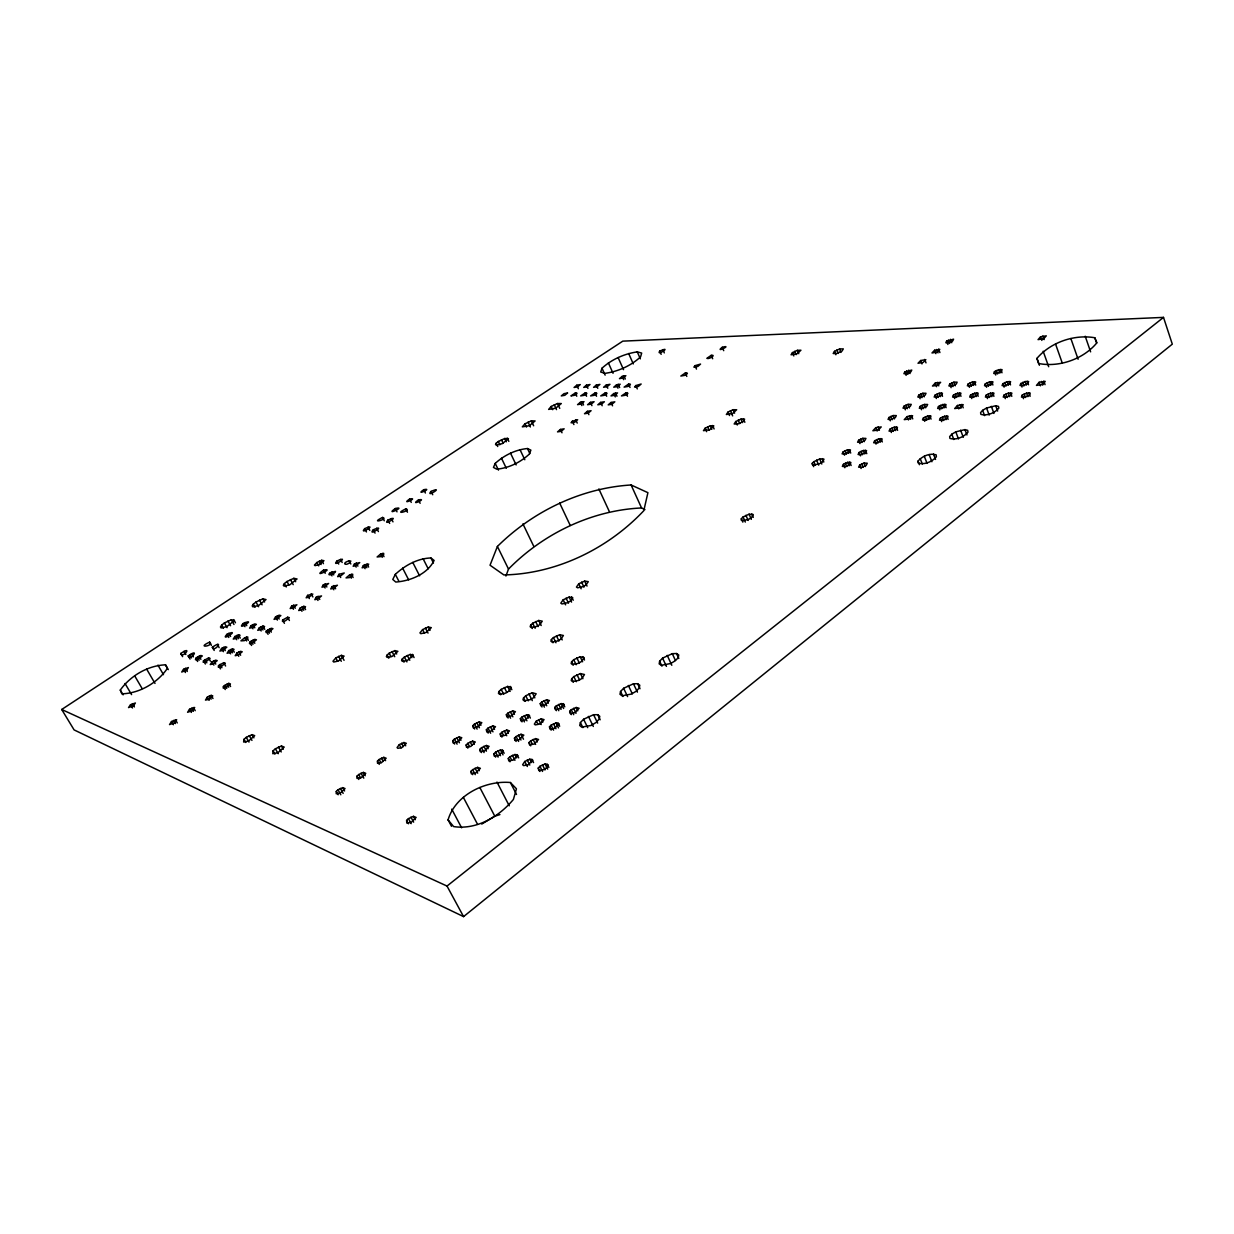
<?xml version="1.0" encoding="UTF-8"?>
<svg xmlns="http://www.w3.org/2000/svg" width="1234" height="1234" viewBox="0 0 1234 1234"><rect width="100%" height="100%" fill="white"/><g stroke="black" fill="none" stroke-linecap="round" stroke-linejoin="round"><path stroke-width="1.5" d="M812.281 463.305L812.265 464.555L813.808 465.095L819.684 463.645L822.415 462.056L824.004 459.171L819.731 458.986L813.869 461.67L812.281 463.305L813.684 466.668M741.372 518.696L741.218 520.085L742.698 520.733L748.606 519.344L751.444 517.694L753.28 514.563L749.1 514.192L743.084 516.953L741.372 518.696L742.853 522.121M659.635 661.223L659.172 663.861L661.331 665.311L670.694 663.506L675.368 660.714L678.299 657.583L678.715 654.961L676.51 653.526L672.299 653.681L662.581 658.108L659.635 661.223L661.964 666.19M620.548 691.487L619.977 694.248L622.044 695.806L631.422 694.063L636.189 691.225L639.227 687.986L639.767 685.24L637.639 683.713L633.458 683.79L623.617 688.279L620.548 691.487L622.954 696.5M580.412 722.569L579.718 725.453L581.692 727.135L591.071 725.469L595.929 722.569L599.107 719.221L599.755 716.337L597.719 714.702L593.569 714.717L583.589 719.252L580.412 722.569L582.895 727.613M569.676 711.339L570.278 713.53L574.828 712.697L579.132 708.254L576.139 707.483L571.249 709.72L569.676 711.339L571.296 714.64M571.712 678.731L571.234 680.566L572.53 681.584L578.7 680.397L581.908 678.484L584.484 674.52L580.443 673.579L573.825 676.587L571.712 678.731L573.378 682.155M571.62 661.779L571.157 663.537L572.422 664.509L578.468 663.306L581.615 661.439L584.145 657.599L580.181 656.75L573.702 659.696L571.62 661.779L573.255 665.141M538.255 768.057L538.795 770.54L543.531 769.754L546.03 768.242L548.112 764.941L545.073 763.969L539.937 766.299L538.255 768.057L539.983 771.481M549.485 726.826L550.04 729.093L554.606 728.276L558.987 723.756L556.025 722.939L551.089 725.191L549.485 726.826L551.151 730.158M554.791 707.39L555.331 709.565L559.82 708.732L564.108 704.352L561.192 703.596L556.349 705.802L554.791 707.39L556.411 710.661M529.047 742.544L529.525 744.858L534.091 744.056L538.564 739.474L535.633 738.611L530.682 740.863L529.047 742.544L530.728 745.86M540.276 703.55L540.77 705.678L545.181 704.861L549.454 700.542L546.6 699.801L541.834 701.976L540.276 703.55L541.988 706.989M551.413 639.536L550.919 641.186L552.107 642.081L557.891 640.878L560.93 639.104L563.414 635.479L559.665 634.723L553.434 637.562L551.413 639.536L553.002 642.775M508.315 758.463L508.747 760.838L513.313 760.067L517.864 755.393L514.964 754.483L509.981 756.766L508.315 758.463L510.012 761.794M514.47 738.148L514.917 740.431L519.391 739.629L523.848 735.125L520.995 734.276L516.105 736.513L514.47 738.148L516.136 741.449M520.393 718.62L520.856 720.795L525.252 719.993L529.602 715.612L526.795 714.825L521.997 717.016L520.393 718.62L522.028 721.859M523.555 697.92L522.985 699.786L524.188 700.835L530.234 699.693L533.443 697.781L536.173 693.77L532.301 692.768L525.73 695.775L523.555 697.92L525.252 701.313M493.909 753.835L494.294 756.18L498.783 755.409L503.318 750.812L500.495 749.933L495.574 752.169L493.909 753.835L495.605 757.136M500.264 733.875L500.665 736.112L505.076 735.325L509.503 730.883L506.727 730.05L501.883 732.256L500.264 733.875L501.929 737.13M506.387 714.656L506.788 716.8L511.123 715.998L515.457 711.679L512.712 710.923L507.976 713.082L506.387 714.656L508.115 718.065M530.682 625.129L530.173 626.702L531.283 627.551L536.852 626.363L539.798 624.635L542.281 621.165L538.718 620.471L532.672 623.247L530.682 625.129L532.348 628.507M479.872 749.346L480.211 751.629L484.607 750.858L489.127 746.339L486.381 745.475L481.522 747.696L479.872 749.346L481.553 752.601M486.412 729.71L486.767 731.901L491.101 731.114L495.513 726.733L492.798 725.931L488.032 728.106L486.412 729.71L488.17 733.119M499.045 691.472L498.443 693.277L499.569 694.295L505.446 693.153L508.609 691.302L511.339 687.384L507.637 686.428L501.205 689.374L499.045 691.472L500.726 694.788M470.972 771.343L471.295 773.749L475.769 772.993L480.396 768.319L477.62 767.378L472.668 769.646L470.972 771.343L472.699 774.659M448.081 819.854C455.361 794.866 485.533 780.289 510.367 782.51L516.46 788.804L513.406 799.431C499.122 816.646 476.586 830.096 453.603 826.579L448.081 819.854L451.521 826.302M602.022 368.195L600.711 372.02L604.907 373.362C618.033 371.527 630.836 365.881 640.585 356.857L641.68 353.078L637.284 351.875C624.327 353.788 611.725 359.341 602.022 368.195L605.138 375.136M466.174 744.95L466.467 747.202L470.802 746.431L475.306 741.989L472.622 741.14L467.825 743.331L466.174 744.95L467.856 748.174M472.9 725.638L473.208 727.798L477.465 727.011L481.862 722.692L479.208 721.921L474.504 724.065L472.9 725.638L474.643 729.016M452.816 740.662L453.079 742.883L457.336 742.112L461.809 737.731L459.202 736.914L454.451 739.073L452.816 740.662L454.59 744.056M505.925 576.047L508.501 569.059C543.376 533.582 591.626 510.259 641.557 507.961L644.95 509.611M406.618 820.425L406.773 823.032L411.246 822.338L416.151 817.432L413.483 816.337L408.423 818.636L406.618 820.425L408.439 823.772M497.41 546.446L490.037 565.218L503.888 574.936C556.503 573.841 607.884 548.744 643.793 510.706L647.912 492.674L631.098 484.977C581.044 488.047 532.887 511.323 497.41 546.446L508.501 569.059M377.465 761.069L377.511 763.291L381.584 762.566L386.18 758.216L383.789 757.352L379.147 759.481L377.465 761.069L379.254 764.386M357.012 776.14L357.012 778.438L361.084 777.728L365.758 773.302L363.398 772.407L358.724 774.536L357.012 776.14L358.832 779.472M495.22 463.398L493.461 467.424L496.716 469.167C508.855 468.087 520.409 462.349 529.293 454.127L530.882 450.148L527.458 448.528C515.473 449.685 504.074 455.331 495.22 463.398L498.474 470.139M402.315 658.941L401.605 660.529L402.469 661.393L407.606 660.298L413.267 655.192L410.197 654.421L404.382 657.074L402.315 658.941L404.012 662.18M496.161 443.253L495.544 444.61L496.67 445.166L502.516 443.53L508.423 438.656L504.737 438.517L498.32 441.479L496.161 443.253L497.718 446.523M336.296 791.426L336.234 793.755L340.306 793.076L345.057 788.572L342.743 787.631L338.039 789.775L336.296 791.426L338.147 794.758M387.121 655.053L386.396 656.596L387.214 657.444L392.242 656.365L397.872 651.336L394.895 650.596L389.173 653.218L387.121 655.053L388.803 658.231M395.327 574.35L392.782 579.456L395.775 582.047C410.32 580.983 427.442 574.103 434.106 560.437L430.897 557.969C417.493 558.416 404.983 565.388 395.327 574.35L398.783 581.06M273.084 750.827L272.791 753.696L277.897 752.725L284.221 747.094L281.429 746.015L275.398 748.776L273.084 750.827L274.951 754.113M244.008 739.305L243.622 742.035L248.497 741.079L254.713 735.665L252.106 734.662L246.276 737.33L244.008 739.305L245.828 742.498M282.632 620.039L282.478 621.473L285.532 620.748L289.311 617.648L287.63 617.231L282.632 620.039L284.422 623.324M266.266 631.052L266.066 632.533L269.135 631.823L272.945 628.677L271.279 628.245L266.266 631.052L268.071 634.353M223.462 686.366L223.153 688.032L226.331 687.353L230.45 683.929L228.784 683.358L223.462 686.366L225.251 689.544M284.406 583.574L283.342 585.286L284.113 586.15L289.928 584.715L297.039 578.962L293.831 578.33L287.013 581.476L284.406 583.574L286.242 586.968M249.731 642.189L249.499 643.701L252.554 642.991L256.425 639.814L254.79 639.351L249.731 642.189L251.566 645.49M218.572 665.573L218.279 667.147L221.333 666.453L225.328 663.182L223.724 662.673L218.572 665.573L220.454 668.89M253.325 604.166L252.199 605.94L252.908 606.85L258.708 605.447L266.004 599.57L262.888 598.845L255.993 602.022L253.325 604.166L255.068 607.313M203.517 660.745L203.194 662.272L206.171 661.594L210.119 658.385L208.577 657.907L203.517 660.745L205.368 664.015M212.356 647.218C213.713 653.249 225.483 638.302 212.356 647.218L214.192 650.441M221.657 625.144L220.454 626.98L221.117 627.952L226.886 626.579L234.383 620.563L231.344 619.761L224.403 622.954L221.657 625.144L223.431 628.307M195.805 658.262L195.466 659.789L198.412 659.11L202.345 655.933L200.818 655.455L195.805 658.262L197.641 661.501M188.231 655.84C189.311 661.948 201.42 646.924 188.231 655.84L190.067 659.049M180.796 653.465C181.799 659.48 193.892 644.642 180.796 653.465L182.617 656.642M165.526 664.833L167.377 668.381C157.458 682.896 139.504 693.415 121.842 693.817L120.284 690.068C130.372 675.816 147.972 665.465 165.526 664.833L168.287 669.63M1022.215 395.111L1021.444 397.117L1025.084 397.117L1029.495 395.111L1030.236 393.106L1026.595 393.106L1022.215 395.111L1023.51 398.675M1020.749 383.543L1019.994 385.502L1023.572 385.471L1027.907 383.496L1028.632 381.537L1025.053 381.568L1020.749 383.543L1022.014 387.06M1004.013 395.127L1003.227 397.101L1006.774 397.101L1011.124 395.111L1011.895 393.137L1008.348 393.137L1004.013 395.127L1005.309 398.644M1036.946 358.369C1050.489 342.404 1074.212 334.121 1094.789 337.746L1096.918 342.759C1083.56 359.063 1059.25 367.609 1038.596 363.49L1036.946 358.369L1039.414 365.264M982.619 410.336L980.552 412.665L980.937 414.408C987.262 416.059 994.743 413.066 998.861 408.115L998.445 406.387L995.684 405.755L986.552 408.022L982.619 410.336L984.593 415.642M1002.841 383.681L1002.07 385.61L1005.556 385.594L1009.844 383.62L1010.615 381.692L1007.098 381.722L1002.841 383.681L1004.121 387.152M986.213 395.127L985.395 397.086L988.866 397.101L993.169 395.127L993.972 393.168L990.486 393.168L986.213 395.127L987.509 398.613M951.784 434.214L949.64 436.605L949.949 438.425C956.304 440.276 963.862 437.098 967.996 432.131L967.657 430.327L964.942 429.617L955.779 431.854L951.784 434.214L953.82 439.535M917.988 461.13C922.184 456.179 929.742 452.847 936.128 454.837L936.39 456.734C932.225 461.717 924.605 465.079 918.219 463.028L917.988 461.13L919.392 464.709M994.496 371.604L993.725 373.47L997.118 373.424L1001.314 371.496L1002.085 369.629L998.676 369.691L994.496 371.604L995.745 375.013M985.334 383.805L984.516 385.718L987.94 385.702L992.182 383.759L992.969 381.846L989.545 381.877L985.334 383.805L986.598 387.245M970.526 395.142L969.677 397.086L973.086 397.086L977.343 395.127L978.176 393.183L974.752 393.199L970.526 395.142L971.806 398.582M940.385 418.172L939.475 420.192L942.853 420.239L947.157 418.28L948.067 416.259L944.673 416.213L940.385 418.172L941.712 421.642M968.181 383.944L967.348 385.826L970.711 385.81L974.891 383.882L975.708 382L972.361 382.031L968.181 383.944L969.461 387.337M953.435 395.142L952.571 397.07L955.903 397.07L960.114 395.142L960.977 393.214L957.63 393.214L953.435 395.142L954.73 398.551M938.519 406.48L937.624 408.439L940.94 408.454L945.182 406.526L946.062 404.567L942.745 404.536L938.519 406.48L939.83 409.904M923.433 417.94L922.508 419.93L925.809 419.976L930.066 418.033L930.991 416.043L927.675 415.997L923.433 417.94L924.76 421.365M949.748 384.082L948.884 385.949L952.154 385.918L956.304 384.021L957.137 382.154L953.867 382.185L949.748 384.082L951.106 387.677M935.064 395.158L934.169 397.055L937.439 397.055L941.588 395.142L942.467 393.245L939.213 393.245L935.064 395.158L936.359 398.52M920.225 406.356L919.299 408.284L922.538 408.315L926.719 406.387L927.644 404.459L924.389 404.443L920.225 406.356L921.536 409.734M859.682 465.048L858.602 467.177L861.841 467.331L866.191 465.357L867.271 463.213L864.016 463.074L859.682 465.048L861.101 468.519M890.038 429.123L889.035 431.129L892.259 431.206L896.486 429.278L897.473 427.272L894.249 427.195L890.038 429.123L891.38 432.532M874.675 440.723L873.641 442.759L876.85 442.852L881.091 440.908L882.125 438.872L878.916 438.78L874.675 440.723L876.047 444.132M918.744 395.158L917.818 397.039L921.011 397.039L925.13 395.158L926.024 393.276L922.831 393.276L918.744 395.158L920.117 398.736M859.142 452.431L858.077 454.513L861.27 454.636L865.528 452.677L866.592 450.611L863.399 450.487L859.142 452.431L860.53 455.855M903.967 406.233L903.01 408.161L906.188 408.176L910.322 406.279L911.263 404.366L908.085 404.351L903.967 406.233L905.355 409.827M843.439 464.293L842.328 466.406L845.506 466.545L849.794 464.586L850.889 462.472L847.712 462.334L843.439 464.293L844.843 467.732M889.02 417.447L888.033 419.39L891.195 419.437L895.36 417.539L896.331 415.58L893.154 415.549L889.02 417.447L890.346 420.809M858.633 440.229L857.568 442.25L860.7 442.343L864.911 440.43L865.944 438.409L862.813 438.317L858.633 440.229L859.99 443.608M946.632 341.078L945.83 342.743L948.9 342.651L952.771 340.862L953.574 339.18L946.632 341.078L947.913 344.487M843.177 451.829L842.082 453.881L845.197 454.004L849.424 452.06L850.504 450.009L847.372 449.901L843.177 451.829L844.55 455.207M904.8 371.928L903.89 373.686L906.928 373.64L910.862 371.835L911.756 370.077L904.8 371.928L906.126 375.367M524.759 761.471L522.645 764.71L523.571 765.62L528.214 764.833L532.795 760.113L529.818 759.172L524.759 761.471L527.334 766.53M536.358 721.057L534.353 724.08L535.263 724.898L539.736 724.08L544.101 719.638L541.232 718.836L536.358 721.057L538.009 724.327M834.508 351.32L833.166 353.541L836.914 353.433L842.004 351.088L843.331 348.867L839.583 348.991L834.508 351.32L835.881 354.76M578.761 583.79L576.448 587.076L577.62 587.816L583.142 586.582L586.011 584.931L588.294 581.646L584.669 581.091L578.761 583.79L581.137 588.772M563.182 599.801L560.807 603.164L561.948 603.95L567.501 602.732L570.417 601.051L572.777 597.688L569.152 597.071L563.182 599.801L565.604 604.83M399.307 744.611L397.086 747.542L397.764 748.344L401.837 747.603L406.356 743.315L403.934 742.498L399.307 744.611L401.081 747.912M735.773 421.504L734.137 423.987L737.747 424.064L743.022 421.642L744.642 419.159L741.017 419.097L735.773 421.504L737.269 425.02M792.475 352.6L791.071 354.775L797.241 353.68L800.928 350.225L797.395 350.333L792.475 352.6L793.848 355.947M727.998 412.079L726.363 414.501L732.626 413.544L736.667 409.75L733.135 409.719L727.998 412.079L729.479 415.534M705.154 428.198L703.457 430.666L709.689 429.771L713.823 425.9L710.321 425.823L705.154 428.198L706.65 431.669M422.614 629.602L419.946 632.888L420.809 633.69L425.853 632.579L431.314 627.674L428.275 627.011L422.614 629.602L424.357 632.996M695.004 365.665L693.909 367.146L697.873 366.436L700.557 364.076L695.004 365.665L696.485 369.089M335.833 657.907L332.979 661.208L333.689 662.041L338.486 660.992L344.116 656.102L341.386 655.362L335.833 657.907L337.607 661.223M635.788 385.563L634.6 387.06L638.41 386.396L641.156 384.021L635.788 385.563L637.284 388.911M659.743 351.088C655.717 356.935 673.394 345.181 659.743 351.088L661.162 354.343M572.375 421.21L571.064 422.768L574.782 422.182L577.666 419.73L572.375 421.21L573.918 424.573M207.343 697.117L205.476 700.094L208.639 699.416L212.819 695.945L211.168 695.359L207.343 697.117L209.163 700.31M551.197 406.449L548.636 409.41L555.686 408.223L561.3 403.549L557.506 403.533L551.197 406.449L552.693 409.688M171.526 721.504L169.536 724.589L174.688 722.8L176.678 719.731L171.526 721.504L173.392 724.713M189.527 709.257L187.599 712.28L192.751 710.491L194.663 707.468L189.527 709.257L191.378 712.434M363.413 565.45L362.133 567.81L365.202 567.054L368.719 564.123L363.413 565.45L365.094 568.689M354.466 563.907L353.171 566.252L356.21 565.496L359.726 562.596L354.466 563.907L356.148 567.116M524.99 423.817L522.321 426.856L529.34 425.715L535.093 420.948L531.345 420.871L524.99 423.817L526.517 427.072M316.228 597.21L314.809 599.693L317.878 598.953L321.534 595.929L316.228 597.21L317.986 600.464M332.116 586.52L330.727 588.957L333.797 588.217L337.422 585.224L332.116 586.52L333.843 589.775M323.37 584.777L321.981 587.183L325.02 586.443L328.614 583.481L323.37 584.777L325.097 588.001M338.995 574.288L337.653 576.664L340.692 575.923L344.24 572.992L338.995 574.288L340.692 577.512M300.201 608.007L298.721 610.537L301.79 609.797L305.508 606.727L303.795 606.341L300.201 608.007L301.975 611.277M431.052 491.41C424.928 498.582 445.52 485.286 431.052 491.41L432.718 494.741M291.671 606.033L290.191 608.547L293.214 607.822L296.916 604.783L291.671 606.033L293.43 609.288M236.913 653.002L235.216 655.717L238.285 655.023L242.219 651.783L240.584 651.305L236.913 653.002L238.779 656.303M307.605 595.359L306.155 597.811L309.194 597.086L312.834 594.078L307.605 595.359L309.348 598.583M259.356 627.72L257.752 630.312L260.775 629.602L264.57 626.502L262.95 626.07L259.356 627.72L261.161 630.99M275.598 616.83L274.056 619.375L277.079 618.65L280.828 615.581L279.177 615.18L275.598 616.83L277.372 620.085M330.326 572.684C325.329 576.725 334.985 574.35 335.509 571.388L330.326 572.684L332.008 575.877M373.316 529.756C366.668 537.33 388.016 523.555 373.316 529.756L375.059 533.134M212.032 661.825L210.274 664.555L213.281 663.877L217.246 660.637L215.688 660.144L212.032 661.825L213.898 665.111M337.067 560.915C330.033 568.889 352.06 554.59 337.067 560.915L338.733 564.077M387.954 520.038C381.429 527.504 402.592 513.853 387.954 520.038L389.666 523.401M228.799 650.565L227.087 653.249L230.11 652.555L234.028 649.362L232.424 648.899L228.799 650.565L230.635 653.85M234.907 636.482L233.257 639.073L236.234 638.379L240.059 635.263L238.486 634.831L234.907 636.482L236.727 639.721M221.611 648.421L219.899 651.074L222.891 650.38L226.794 647.218L225.22 646.755L221.611 648.421L223.447 651.675M251.196 625.576L249.592 628.137L252.584 627.443L256.363 624.358L254.759 623.941L251.196 625.576L252.985 628.816M243.191 623.478C235.308 632.147 258.461 617.015 243.191 623.478L244.98 626.687M364.724 528.615C358.076 536.096 379.301 522.445 364.724 528.615L366.452 531.947M463.568 916.615L1172.3 344.147L1163.508 317.385L622.8 341.139L61.7 709.488L74.102 729.911L463.568 916.615L447.017 886.058L61.7 709.488M183.558 669.291L181.722 672.021L186.55 670.309L188.37 667.579L183.558 669.291L185.424 672.545M227.025 634.261C218.973 643.053 242.327 627.782 227.025 634.261L228.814 637.469M316.907 562.488L314.439 565.079L315.025 565.65L319.097 564.632L323.956 560.699L321.658 560.298L316.907 562.488L318.711 565.866M130.542 704.707L128.537 707.576L133.395 705.863L135.385 702.994L130.542 704.707L132.485 707.992M447.017 886.058L1163.508 317.385M481.738 824.081L494.803 816.198L499.924 814.594M1039.151 382.278L1036.467 385.394L1042.529 384.514L1045.198 381.399L1039.151 382.278L1040.416 385.826M957.476 405.462L954.669 408.577L960.391 407.775L963.199 404.659L957.476 405.462L958.787 408.917M1040.571 336.789L1038.056 339.628L1043.779 338.687L1046.278 335.849L1040.571 336.789L1041.866 340.414M907.129 416.568L904.244 419.637L909.766 418.881L912.636 415.796L907.129 416.568L908.455 419.961M935.202 383.126L932.472 386.041L937.902 385.239L940.632 382.309L935.202 383.126L936.575 386.689M875.816 427.658L872.885 430.759L878.299 430.034L881.23 426.933L875.816 427.658L877.158 431.036M934.616 350.24L931.994 352.955L937.177 352.091L939.784 349.376L934.616 350.24L935.912 353.664M920.672 360.513L918.019 363.259L923.186 362.426L925.839 359.665L920.672 360.513L921.983 363.937M380.581 554.081L377.11 556.966L380.674 556.611L383.697 554.575L383.651 553.31L380.581 554.081L382.247 557.321M349.608 574.936L346.044 577.898L349.577 577.574L352.662 575.507L352.677 574.18L349.608 574.936L351.32 578.191M244.795 637.7L240.938 640.847L244.317 640.662L247.571 638.472L247.803 637.006L244.795 637.7L246.599 640.97M722.276 347.278C713.9 353.618 733.69 344.209 722.276 347.278L723.726 350.672M323.524 570.139C311.061 578.947 335.879 567.439 323.524 570.139L325.205 573.301M590.423 402.346L587.6 404.721L591.287 404.104L594.094 401.713L590.423 402.346L591.934 405.662M418.449 499.955C408.547 506.788 428.722 497.796 418.449 499.955L420.131 503.302M613.792 393.553L611.015 395.913L614.748 395.281L617.54 392.906L613.792 393.553L615.303 396.885M600.634 402.392L597.811 404.798L601.544 404.166L604.367 401.775L600.634 402.392L602.161 405.739M587.353 411.323L584.5 413.745L588.232 413.143L591.086 410.706L587.353 411.323L588.896 414.67M560.452 429.417L557.521 431.885L561.223 431.314L564.154 428.83L560.452 429.417L562.01 432.779M611.031 402.454L608.208 404.875L611.987 404.243L614.81 401.821L611.031 402.454L612.558 405.832M596.315 385.054L593.585 387.337L597.179 386.705L599.909 384.406L596.315 385.054L597.78 388.309M606.31 384.962L603.58 387.275L607.236 386.628L609.966 384.314L606.31 384.962L607.791 388.247M622.183 376.37L619.468 378.653L623.139 378.005L625.854 375.707L622.183 376.37L623.648 379.64M580.366 402.284L577.558 404.644L581.199 404.027L584.006 401.667L580.366 402.284L581.877 405.585M423.74 489.713C413.992 496.407 433.905 487.523 423.74 489.713L425.391 493.014M409.595 499.076C399.739 505.832 419.745 496.932 409.595 499.076L411.261 502.392M616.491 384.869L613.745 387.198L617.447 386.55L620.193 384.221L616.491 384.869L617.972 388.186M395.327 508.531C383.681 516.676 407.467 505.693 395.327 508.531L397.009 511.848M576.772 385.224L574.057 387.476L577.558 386.859L580.273 384.592L576.772 385.224L578.36 388.71M586.458 385.147L583.728 387.414L587.291 386.782L590.006 384.514L586.458 385.147L587.924 388.371M575.291 393.014L570.91 395.913L574.458 395.296L576.988 393.615L576.587 392.782L575.291 393.014L576.772 396.237M585.101 392.983L580.69 395.913L584.284 395.296L586.829 393.6L586.412 392.751L585.101 392.983L586.582 396.253M595.066 392.967L590.623 395.913L594.264 395.296L596.824 393.584L596.392 392.736L595.066 392.967L596.546 396.253M605.184 392.936L600.742 395.913L604.429 395.281L607.005 393.569L606.542 392.705L605.184 392.936L606.681 396.253M628.522 384.144L624.096 387.121L627.844 386.473L630.404 384.746L629.895 383.913L628.522 384.144L630.019 387.476M711.231 355.33L706.851 358.323C709.01 359.726 716.707 354.405 711.231 355.33L712.681 358.755M625.962 392.89L621.458 395.913L625.252 395.281L627.859 393.523L627.35 392.659L625.962 392.89L627.474 396.253M685.317 373.007L680.844 376.046L684.808 375.352L687.384 373.594L686.767 372.745L685.317 373.007L686.798 376.432M382.586 517.447C368.442 524.357 389.25 519.005 382.586 517.447L384.283 520.779M405.77 508.871C391.579 515.827 412.65 510.352 405.77 508.871L407.467 512.233M349.16 560.807C340.121 563.46 347.016 567.008 350.872 561.1L349.16 560.807L350.826 563.984M209.626 642.143C195.095 648.698 214.593 646.03 209.626 642.143L211.43 645.351M120.284 690.068L123.122 694.85M125.02 683.482L131.575 694.619M132.439 703.642L134.383 706.928M134.676 675.846L142.111 688.526M146.692 669.167L155.006 683.42M175.398 719.731L177.264 722.939M173.516 720.378L175.382 723.587M191.501 708.131L193.352 711.324M157.952 665.141L163.474 674.674M193.383 707.483L195.219 710.676M185.409 668.242L187.275 671.497M189.666 654.699L191.486 657.907M211.168 695.359L212.988 698.537M184.02 651.321L185.84 654.498M209.302 696.007L211.122 699.2M246.276 737.33L248.99 742.112M199.075 656.087L200.911 659.326M197.239 657.105L199.075 660.344M191.486 653.681L193.306 656.889M213.898 660.776L215.765 664.077M226.902 684.022L228.706 687.184M224.958 685.117L226.763 688.294M208.577 657.907L210.428 661.177M252.106 734.662L253.911 737.855M249.237 735.634L251.952 740.415M204.952 659.573L206.818 662.843M223.724 662.673L225.591 666.005M220.038 664.37L221.904 667.702M228.784 683.358L230.573 686.536M281.429 746.015L283.28 749.3M223.462 647.387L225.282 650.642M278.452 747.017L281.229 751.953M217.354 644.426L219.174 647.665M275.398 748.776L278.19 753.712M238.794 651.938L240.645 655.254M232.424 648.899L234.275 652.184M230.65 649.531L232.486 652.817M238.486 634.831L240.291 638.071M236.727 635.464L238.548 638.703M227.935 620.995L230.588 625.731M224.403 622.954L227.041 627.69M228.83 633.258L230.619 636.466M251.15 641.032L252.97 644.333M246.569 637.068L248.373 640.338M233.704 619.607L235.463 622.769M231.344 619.761L233.982 624.497M253.001 624.574L254.79 627.798M342.743 787.631L344.579 790.963M340.399 788.403L343.16 793.4M338.039 789.775L340.815 794.773M244.995 622.476L246.769 625.684M253.001 639.999L254.821 643.284M262.95 626.07L264.739 629.34M261.176 626.702L262.981 629.972M255.993 602.022L258.585 606.742M269.506 628.877L271.31 632.163M267.655 629.911L269.475 633.196M277.403 615.812L279.177 619.067M361.053 773.163L363.783 778.145M262.888 598.845L264.6 601.991M358.724 774.536L360.544 777.852M259.495 600.079L262.086 604.799M287.63 617.231L289.404 620.517M363.398 772.407L365.218 775.723M302.022 606.989L303.78 610.259M287.013 581.476L288.849 584.87M413.483 816.337L415.287 819.684M381.46 758.123L383.25 761.424M410.922 817.139L413.637 822.153M379.147 759.481L380.936 762.782M293.476 605.03L295.235 608.285M408.423 818.636L411.138 823.649M293.831 578.33L295.666 581.723M290.453 579.564L293.198 584.638M303.795 606.341L305.569 609.611M383.789 757.352L385.579 760.668M311.153 593.724L312.881 596.963M341.386 655.362L344.055 660.329M338.61 656.318L341.278 661.285M401.605 743.269L403.364 746.57M318.033 596.192L319.776 599.462M325.144 583.775L326.871 587.014M403.934 742.498L405.693 745.799M321.658 560.298L323.447 563.676M333.905 585.518L335.633 588.772M451.737 809.149L461.624 827.798M319.298 561.162L321.087 564.54M332.069 571.712L333.751 574.89M392.026 651.583L394.71 656.704M351.382 574.304L353.094 577.543M340.507 559.341L342.173 562.488M389.173 653.218L390.977 656.627M463.352 797.365L477.573 824.358M356.225 562.935L357.891 566.144M404.382 657.074L406.927 661.918M394.895 650.596L396.685 654.005M456.796 737.701L459.434 742.775M472.668 769.646L475.244 774.613M412.387 654.328L414.069 657.568M365.171 564.462L366.853 567.702M454.451 739.073L457.104 744.148M479.841 787.508L494.803 816.198M410.197 654.421L411.878 657.645M407.266 655.424L409.796 660.267M467.825 743.331L469.491 746.555M477.62 767.378L479.347 770.695M459.202 736.914L460.961 740.292M475.09 768.196L477.681 773.163M366.93 563.815L368.627 567.054M496.978 782.078L509.241 805.802M472.622 741.14L474.288 744.364M470.185 741.927L471.851 745.151M376.678 528.214L378.406 531.576M476.818 722.708L479.424 727.767M486.381 745.475L488.062 748.745M425.406 627.998L428.028 633.088M474.504 724.065L477.111 729.124M483.898 746.277L486.427 751.167M382.339 553.449L384.005 556.673M368.056 527.072L369.784 530.404M481.522 747.696L484.052 752.586M488.032 728.106L490.654 733.227M497.981 750.735L500.51 755.686M402.639 568.134L408.655 579.841M495.574 752.169L498.104 757.121M479.208 721.921L480.952 725.299M510.367 782.51L516.522 794.465M428.275 627.011L430.018 630.404M512.418 755.301L514.964 760.314M391.286 518.496L392.998 521.859M412.773 562.426L419.606 575.815M509.981 756.766L511.678 760.098M492.798 725.931L494.541 729.356M502.439 749.948L504.135 753.264M490.361 726.733L492.983 731.855M500.495 749.933L503.025 754.884M506.727 730.05L508.377 733.304M516.953 754.529L518.666 757.861M504.243 730.852L506.727 735.742M514.964 754.483L516.676 757.83M501.883 732.256L503.549 735.51M430.897 557.969L433.458 563.028M531.854 759.203L533.566 762.597M507.976 713.082L510.567 718.188M518.481 735.094L520.979 740.03M529.818 759.172L531.53 762.55M516.105 736.513L518.604 741.433M527.226 760.005L529.802 765.065M423.092 558.724L428.198 568.781M504.351 687.523L506.866 692.505M530.682 740.863L532.348 744.195M542.436 764.818L545.012 769.939M512.712 710.923L514.439 714.332M501.205 689.374L503.719 694.341M539.937 766.299L542.528 771.435M510.29 711.725L512.866 716.831M520.995 734.276L523.494 739.212M528.723 714.825L530.358 718.065M526.795 714.825L528.43 718.08M510.197 686.382L511.863 689.698M524.327 715.643L526.933 720.81M535.633 738.611L537.314 741.942M547.14 764.016L548.868 767.44M507.637 686.428L510.151 691.41M521.997 717.016L524.435 721.89M533.088 739.428L535.602 744.426M545.073 763.969L547.649 769.106M538.718 719.653L541.186 724.574M525.73 695.775L528.26 700.85M551.089 725.191L553.572 730.158M532.301 692.768L534.831 697.858M528.923 693.878L532.301 700.65M541.232 718.836L542.867 722.121M546.6 699.801L548.312 703.241M558.03 722.939L559.681 726.271M556.025 722.939L558.493 727.921M544.148 700.619L546.708 705.771M553.48 723.756L555.963 728.739M541.834 701.976L544.395 707.128M558.693 704.413L561.115 709.319M556.349 705.802L558.786 710.707M571.249 709.72L573.687 714.671M563.167 703.581L564.786 706.851M561.192 703.596L563.614 708.501M535.618 621.535L538.086 626.594M583.589 719.252L587.708 727.659M576.139 707.483L577.759 710.799M532.672 623.247L535.155 628.291M573.609 708.301L576.047 713.267M573.825 676.587L576.324 681.708M553.434 637.562L555.979 642.76M588.402 716.383L593.323 726.456M538.718 620.471L541.186 625.53M573.702 659.696L576.155 664.74M580.443 673.579L582.926 678.7M559.665 634.723L562.195 639.922M597.719 714.702L600.171 719.761M577.018 674.705L579.517 679.826M556.457 635.803L558.987 641.001M593.569 714.717L597.657 723.124M582.849 656.642L584.484 660.02M580.181 656.75L582.618 661.779M576.833 657.861L579.27 662.889M522.923 523.879L533.72 546.261M571.604 596.901L573.208 600.264M569.152 597.071L571.558 602.099M501.467 458.2L506.31 468.272M566.067 598.135L568.488 603.148M504.737 438.517L506.295 441.787M623.617 688.279L627.597 696.608M510.521 453.171L516.136 464.925M501.451 439.751L503.009 443.021M498.32 441.479L499.878 444.749M520.008 449.639L524.805 459.742M581.615 582.139L583.975 587.122M628.337 685.456L632.302 693.801M507.282 438.116L508.84 441.386M527.458 448.528L529.864 453.603M637.639 683.713L640.014 688.726M584.669 581.091L587.029 586.073M633.458 683.79L637.423 692.135M559.681 503.086L570.247 525.453M531.345 420.871L533.643 425.761M528.075 422.105L530.373 426.979M662.581 658.108L666.437 666.391M672.299 653.681L675.368 660.313M554.251 404.752L556.503 409.611M667.208 655.347L671.82 665.296M676.51 653.526L678.808 658.524M598.86 488.942L609.318 511.524M557.506 403.533L559.758 408.392M575.661 419.683L577.219 423.061M582.032 401.667L583.543 404.953M631.098 484.977L641.557 507.961M615.488 392.921L616.985 396.253M608.393 362.904L613.051 373.285M618.157 384.237L619.638 387.553M618.126 357.552L623.525 369.66M623.833 375.738L625.299 379.023M628.677 353.51L633.273 363.922M637.284 351.875L640.353 358.847M662.889 349.638L664.293 352.893M707.606 426.81L709.103 430.28M745.922 515.303L748.143 520.439M743.084 516.953L745.321 522.075M751.799 513.915L753.28 517.354M712.604 425.483L714.1 428.954M749.1 514.192L751.321 519.329M710.321 425.823L711.833 429.293M741.017 419.097L742.513 422.614M738.24 420.1L739.737 423.617M733.135 409.719L734.6 413.174M730.42 410.706L732.626 415.889M743.362 418.742L744.858 422.275M813.869 461.67L815.258 465.033M822.43 458.647L823.818 462.025M819.731 458.986L821.813 464.03M816.599 460.097L818.682 465.141M797.395 350.333L798.753 353.68M794.773 351.32L796.131 354.652M845.12 450.688L846.493 454.081M849.717 462.087L851.121 465.526M847.712 462.334L849.115 465.773M845.413 463.136L846.817 466.575M861.687 463.876L863.09 467.362M849.347 449.654L850.72 453.048M847.372 449.901L848.745 453.294M860.561 439.119L861.918 442.497M863.399 450.487L864.787 453.911M861.116 451.289L862.489 454.714M864.016 463.074L865.42 466.545M862.813 438.317L864.17 441.695M865.404 450.24L866.792 453.665M876.634 439.582L877.991 442.991M839.583 348.991L840.956 352.43M836.853 349.993L838.225 353.433M878.068 426.871L879.41 430.234M880.922 438.517L882.279 441.942M878.916 438.78L880.274 442.188M891.966 428.013L893.308 431.406M893.154 415.549L894.48 418.912M896.254 426.933L897.596 430.342M890.917 416.336L892.244 419.699M894.249 427.195L895.576 430.604M920.209 458.647L922.307 464.015M929.125 454.575L931.901 461.747M908.085 404.351L909.473 407.945M911.417 415.472L912.744 418.881M905.849 405.153L907.237 408.732M909.396 415.75L910.723 419.159M924.281 456.256L927.073 463.413M906.589 370.894L907.931 374.334M933.459 454.05L935.542 459.434M922.831 393.276L924.204 396.854M929.726 415.719L931.053 419.144M920.61 394.078L921.983 397.656M924.389 404.443L925.701 407.822M927.675 415.997L929.001 419.437M908.718 370.123L910.06 373.563M922.122 405.246L923.433 408.624M925.377 416.814L926.703 420.239M942.344 417.03L943.671 420.516M937.424 382.324L938.781 385.887M941.234 392.952L942.514 396.33M955.779 431.854L958.494 438.965M944.797 404.258L946.108 407.683M939.213 393.245L940.493 396.623M942.745 404.536L944.041 407.96M946.771 415.935L948.098 419.406M924.682 359.433L926.009 362.873M936.961 394.062L938.241 397.425M940.447 405.354L941.758 408.778M944.673 416.213L946 419.683M964.942 429.617L966.962 434.97M960.592 430.172L963.291 437.299M959.697 392.921L960.977 396.345M953.867 382.185L955.224 385.795M957.63 393.214L958.911 396.638M961.903 404.336L963.199 407.806M951.615 382.987L952.987 386.597M959.805 404.644L961.101 408.099M938.627 349.145L939.922 352.585M955.347 394.032L956.628 397.441M936.729 349.469L938.025 352.893M948.391 340.06L949.671 343.484M976.85 392.89L978.146 396.345M972.361 382.031L973.626 385.424M974.752 393.199L976.048 396.638M970.078 382.833L971.343 386.242M972.438 394.016L973.734 397.456M950.504 339.304L951.784 342.713M991.334 406.341L993.956 413.421M986.552 408.022L989.19 415.087M974.413 381.722L975.693 385.116M991.642 381.568L992.907 385.008M989.545 381.877L990.809 385.317M992.63 392.859L993.91 396.345M987.231 382.694L988.511 386.134M995.684 405.755L997.643 411.061M990.486 393.168L991.781 396.654M988.141 394.001L989.437 397.471M996.378 370.508L997.627 373.917M1009.242 381.414L1010.523 384.885M1007.098 381.722L1008.379 385.209M1010.523 392.828L1011.803 396.345M1000.759 369.367L1002.008 372.791M1004.769 382.555L1006.034 386.026M1008.348 393.137L1009.628 396.654M998.676 369.691L999.926 373.1M1005.957 393.97L1007.252 397.502M1027.228 381.244L1028.508 384.761M1025.053 381.568L1026.333 385.085M1028.801 392.798L1030.097 396.361M1026.595 393.106L1027.891 396.669M1022.678 382.401L1023.958 385.918M1024.174 393.954L1025.469 397.518M1043.763 381.105L1045.044 384.653M1041.558 381.429L1042.823 384.977M1043.177 351.258L1048.684 366.729M1042.838 335.972L1044.118 339.597M1055.548 344.039L1062.227 362.935M1070.881 338.548L1078.1 359.248M1085.21 336.234L1090.625 351.86M1094.789 337.746L1096.594 342.99M567.532 393.029L564.786 395.312L561.285 395.913L564.046 393.646L567.532 393.029"/></g></svg>
